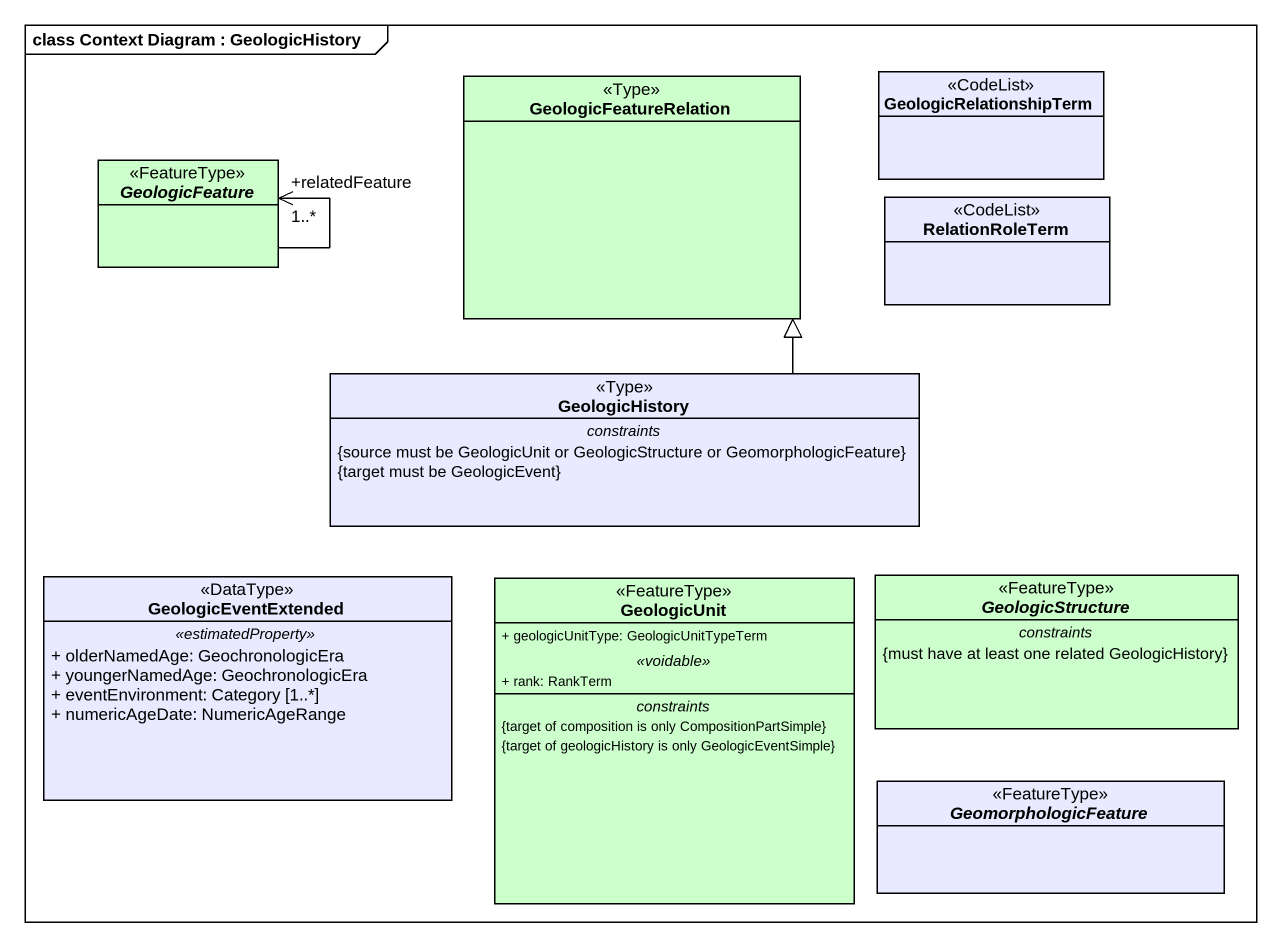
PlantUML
@startuml
mainframe class Context Diagram : GeologicHistory
hide circle
hide empty members
skinparam classAttributeIconSize 0
class GeologicFeatureRelation <<Type>> #CCFFCC
class GeologicRelationshipTerm <<CodeList>> #E9E9FF
abstract class GeologicFeature <<FeatureType>> #CCFFCC
class RelationRoleTerm <<CodeList>> #E9E9FF
class GeologicHistory <<Type>> #E9E9FF {
  -- constraints --
  {source must be GeologicUnit or GeologicStructure or GeomorphologicFeature}
  {target must be GeologicEvent}
}
class GeologicEventExtended <<DataType>> #E9E9FF {
  .. <<estimatedProperty>> ..
  + olderNamedAge: GeochronologicEra
  + youngerNamedAge: GeochronologicEra
  + eventEnvironment: Category [1..*]
  + numericAgeDate: NumericAgeRange
}
class GeologicUnit <<FeatureType>> #CCFFCC {
  + geologicUnitType: GeologicUnitTypeTerm
  .. <<voidable>> ..
  + rank: RankTerm
  -- constraints --
  {target of composition is only CompositionPartSimple}
  {target of geologicHistory is only GeologicEventSimple}
}
abstract class GeologicStructure <<FeatureType>> #CCFFCC {
  -- constraints --
  {must have at least one related GeologicHistory}
}
abstract class GeomorphologicFeature <<FeatureType>> #E9E9FF
GeologicFeature --> "+relatedFeature\n1..*" GeologicFeature
GeologicHistory -up-|> GeologicFeatureRelation
@enduml
